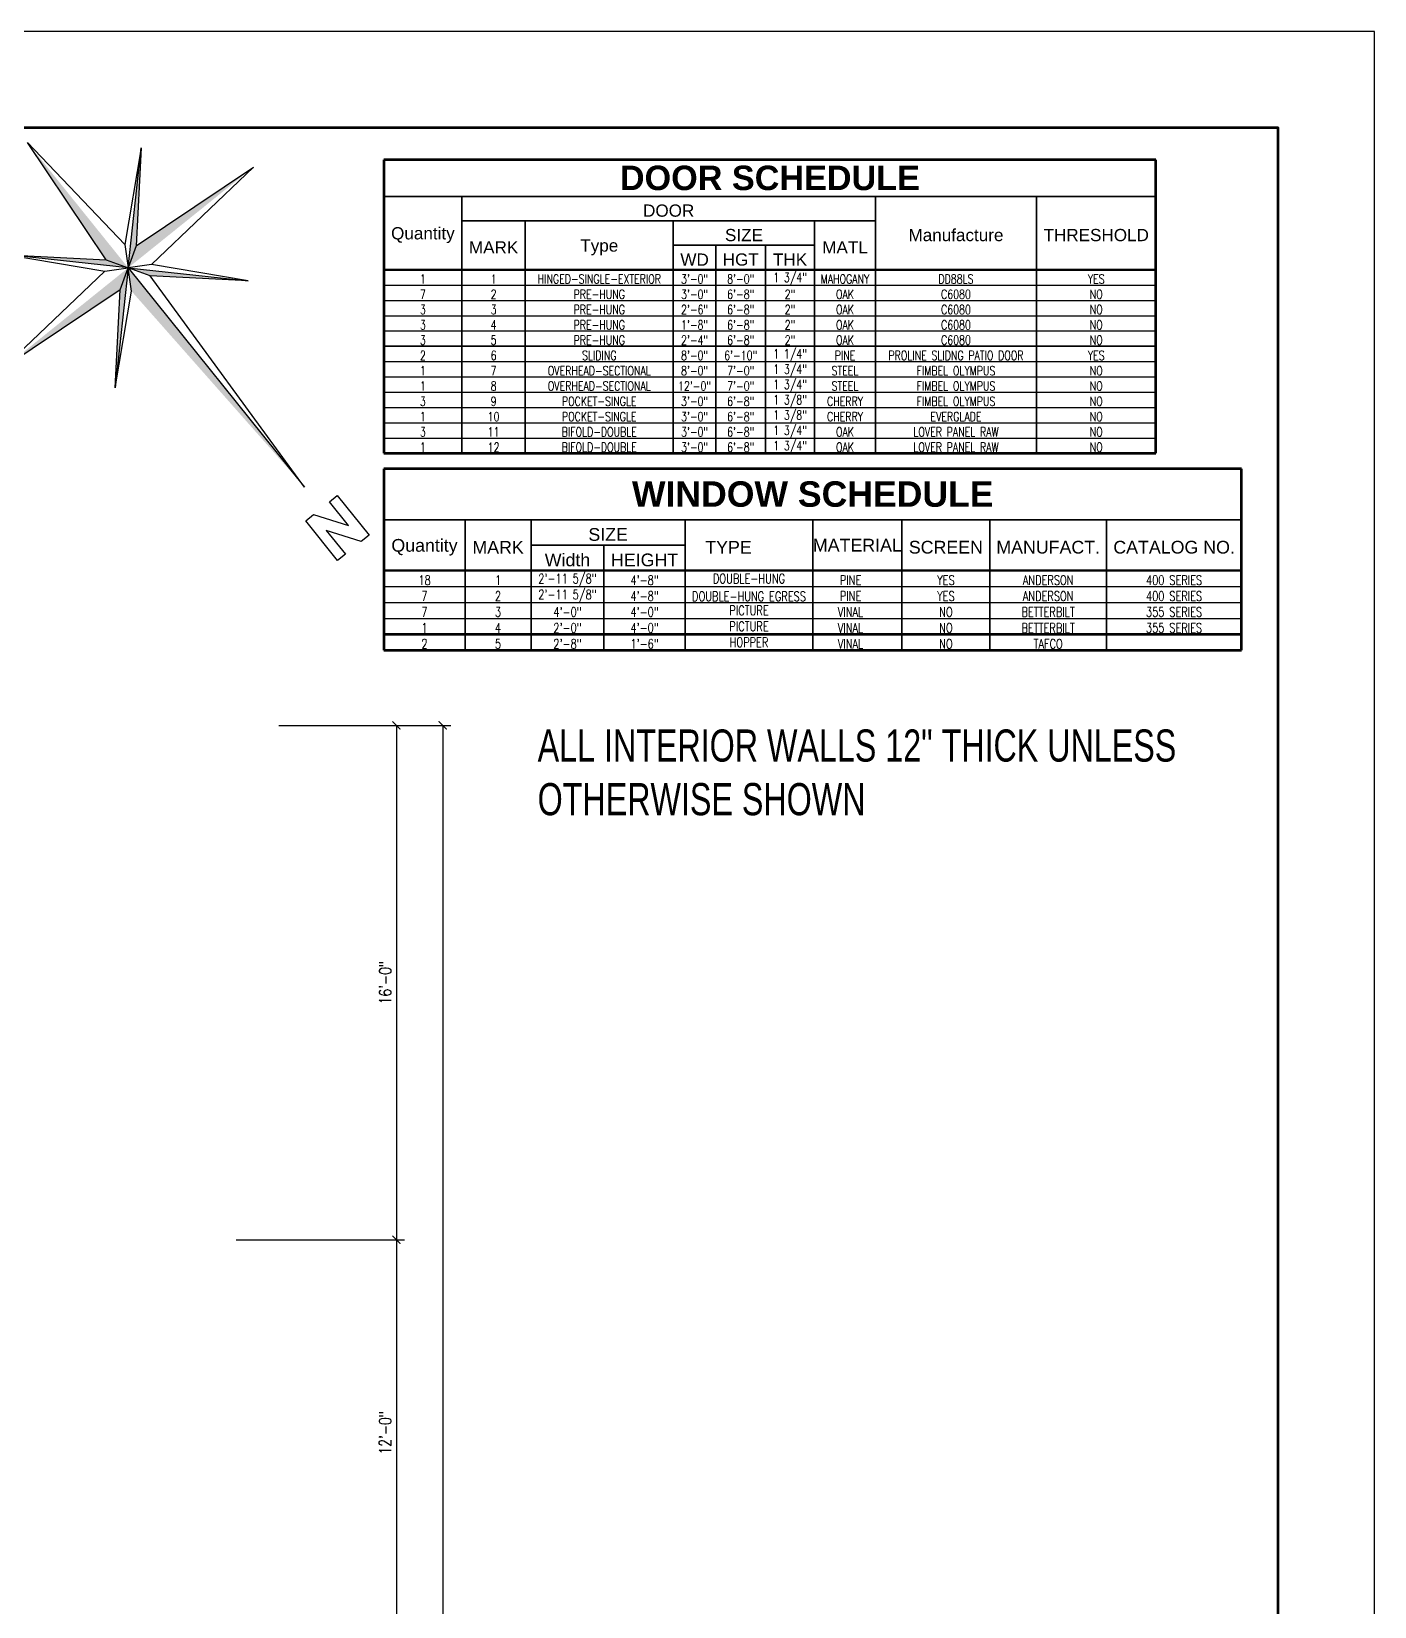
# Model space of a CAD drawing. Header units: inches. Extents: x 43 to 7578, y 1297 to 3809.
# Drawn here: x 5141 to 5642, y 3221 to 3809 of the extents above; entities that cross this region are included whole.
import ezdxf

# ---------------------------------------------------------------- set-up
doc = ezdxf.new("R2010")
doc.units = ezdxf.units.IN
doc.header["$LTSCALE"] = 0.5
doc.header["$MEASUREMENT"] = 0
doc.layers.add('A-Anno-Note', color=231, linetype='Continuous', lineweight=25)
doc.layers.add('A-Anno-Schd', color=231, linetype='Continuous', lineweight=25)
doc.styles.add('Annotative', font='romans.shx', dxfattribs={"width": 0.75})
doc.styles.add('Arch-Dim', font='romans.shx', dxfattribs={"width": 0.75})
doc.styles.add('Schedule-Data', font='romans.shx', dxfattribs={"width": 0.75})
doc.styles.add('Schedule-Header', font='ARIAL.TTF')
doc.styles.add('Schedule-Title', font='ARIALBD.TTF')
doc.dimstyles.new('Annotative', dxfattribs={"dimscale": 96, "dimtxt": 0.09375, "dimasz": 0.0625, "dimexe": 0.0625, "dimexo": 0.0625, "dimgap": 0.03125, "dimtad": 1, "dimdec": 4, "dimzin": 3, "dimdsep": 46, "dimlunit": 4, "dimtxsty": 'Arch-Dim', "dimblk": 'ARCHTICK', "dimcen": 0.09375, "dimazin": 2, "dimtfac": 0.75, "dimtdec": 4, "dimtix": 1, "dimtmove": 2, "dimatfit": 3, "dimfxl": 1, "dimtolj": 1, "dimtzin": 0, "dimarcsym": 0})

# ---------------------------------------------------------------- blocks, each defined once
blk = doc.blocks.new('_ArchTick')
at = {"color": 0, "linetype": 'ByBlock', "const_width": 0.15}
blk.add_lwpolyline([(-0.5, -0.5), (0.5, 0.5)], dxfattribs=at)
blk = doc.blocks.new('*D724')
at = {"color": 0, "lineweight": -2, "transparency": 16777216}
for p, q in [((5233.51, 3550.14), (5280.44, 3550.14)), ((5277.44, 3550.14), (5277.44, 3358.14)), ((5217.61, 3358.14), (5280.44, 3358.14))]:
    blk.add_line(p, q, dxfattribs=at)
at = {"layer": 'Defpoints', "color": 0, "transparency": 16777216}
for p in [(5230.51, 3550.14), (5214.61, 3358.14), (5277.44, 3358.14)]:
    blk.add_point(p, dxfattribs=at)
at = {"color": 0, "lineweight": -2, "transparency": 16777216, "xscale": 3, "yscale": 3, "zscale": 3}
for p, rotation in [((5277.44, 3550.14), 90), ((5277.44, 3358.14), 270)]:
    blk.add_blockref('_ArchTick', p, dxfattribs=dict(at, rotation=rotation))
at = {"color": 0, "transparency": 16777216, "insert": (5273.26, 3454.14), "char_height": 4.5, "attachment_point": 5, "rotation": 90, "style": 'Arch-Dim'}
blk.add_mtext('\\A1;16\'-0"', dxfattribs=at)
blk = doc.blocks.new('*D725')
at = {"color": 0, "lineweight": -2, "transparency": 16777216}
for p, q in [((5217.61, 3358.14), (5280.44, 3358.14)), ((5277.44, 3358.14), (5277.44, 3214.14)), ((5163.9, 3214.14), (5280.44, 3214.14))]:
    blk.add_line(p, q, dxfattribs=at)
at = {"layer": 'Defpoints', "color": 0, "transparency": 16777216}
for p in [(5214.61, 3358.14), (5160.9, 3214.14), (5277.44, 3214.14)]:
    blk.add_point(p, dxfattribs=at)
at = {"color": 0, "lineweight": -2, "transparency": 16777216, "xscale": 3, "yscale": 3, "zscale": 3}
for p, rotation in [((5277.44, 3358.14), 90), ((5277.44, 3214.14), 270)]:
    blk.add_blockref('_ArchTick', p, dxfattribs=dict(at, rotation=rotation))
at = {"color": 0, "transparency": 16777216, "insert": (5273.26, 3286.14), "char_height": 4.5, "attachment_point": 5, "rotation": 90, "style": 'Arch-Dim'}
blk.add_mtext('\\A1;12\'-0"', dxfattribs=at)
blk = doc.blocks.new('*D729')
at = {"color": 0, "lineweight": -2, "transparency": 16777216}
for p, q in [((5233.51, 3550.14), (5297.7, 3550.14)), ((5294.7, 3550.14), (5294.7, 2816.14)), ((4974.9, 2816.14), (5297.7, 2816.14))]:
    blk.add_line(p, q, dxfattribs=at)
at = {"layer": 'Defpoints', "color": 0, "transparency": 16777216}
for p in [(5230.51, 3550.14), (4971.9, 2816.14), (5294.7, 2816.14)]:
    blk.add_point(p, dxfattribs=at)
at = {"color": 0, "lineweight": -2, "transparency": 16777216, "xscale": 3, "yscale": 3, "zscale": 3}
for p, rotation in [((5294.7, 3550.14), 90), ((5294.7, 2816.14), 270)]:
    blk.add_blockref('_ArchTick', p, dxfattribs=dict(at, rotation=rotation))
at = {"color": 0, "transparency": 16777216, "insert": (5290.52, 3183.14), "char_height": 4.5, "attachment_point": 5, "rotation": 90, "style": 'Arch-Dim'}
blk.add_mtext('\\A1;61\'-2"', dxfattribs=at)
blk = doc.blocks.new('Anno_North_K_Metric')
at = {"color": 0, "linetype": 'ByBlock', "lineweight": -2}
for p, q in [((-0.5, 0.833), (0, 6.667)), ((0.5, 0.833), (0, 6.667)), ((0, 0), (-3.536, 3.536)), ((-3.536, 3.536), (-0.833, 0.5)), ((0, 0), (-3.536, 3.536)), ((-3.536, 3.536), (-0.5, 0.833)), ((0, 0), (3.536, 3.536)), ((0, 0), (3.536, 3.536)), ((3.536, 3.536), (0.5, 0.833)), ((3.536, 3.536), (0.833, 0.5)), ((-0.5, 0.833), (0, 0)), ((-0.5, 0.833), (0, 0)), ((0.5, 0.833), (0, 0)), ((12.793, 0.415), (12.793, 0.835)), ((12.793, 0.835), (14.893, 0.835)), ((14.893, 0.835), (14.893, 0.415)), ((-0.833, 0.5), (-6.667, 0)), ((-0.833, -0.5), (-6.667, 0)), ((0, 0), (-3.536, -3.536)), ((0, 0), (-3.536, -3.536)), ((-0.833, 0.5), (0, 0)), ((-0.833, -0.5), (0, 0)), ((-0.833, -0.5), (0, 0)), ((-0.5, -0.833), (0, 0)), ((0.833, 0.5), (0, 0)), ((0.833, 0.5), (0, 0)), ((0.833, 0.5), (0, 0)), ((0, 0), (11.667, 0)), ((0, 0), (3.536, -3.536)), ((0, 0), (3.536, -3.536)), ((0, 0), (0, 0)), ((0, 0), (0, 0)), ((0, 0), (0, 0)), ((0, 0), (0, 0)), ((0, 0), (0, 0)), ((0, 0), (0, 0)), ((0, 0), (0, 0)), ((0, 0), (0, 0)), ((0.5, -0.833), (0, 0)), ((0, 0), (0, 0)), ((0, 0), (0, 0)), ((0, 0), (0, 0)), ((0, 0), (0, 0)), ((0.5, -0.833), (0, 0)), ((0, 0), (0, 0)), ((0, 0), (0, 0)), ((0, 0), (0, 0)), ((0, 0), (0, 0)), ((0.833, -0.5), (0, 0)), ((11.667, 0), (0.833, 0.5)), ((14.053, 0.415), (12.793, 0.415)), ((12.793, -0.425), (14.053, 0.415)), ((14.893, 0.415), (13.633, -0.425)), ((-3.536, -3.536), (-0.833, -0.5)), ((3.536, -3.536), (0.833, -0.5)), ((12.793, -0.845), (12.793, -0.425)), ((13.633, -0.425), (14.893, -0.425)), ((14.893, -0.425), (14.893, -0.845)), ((-3.536, -3.536), (-0.5, -0.833)), ((-0.5, -0.833), (0, -6.667)), ((0.5, -0.833), (0, -6.667)), ((3.536, -3.536), (0.5, -0.833)), ((14.893, -0.845), (12.793, -0.845))]:
    blk.add_line(p, q, dxfattribs=at)
for points in [[(0, 6.667), (0, 0), (-0.5, 0.833)], [(-3.536, 3.536), (0, 0), (-0.5, 0.833)], [(3.536, 3.536), (0, 0), (0.833, 0.5)], [(-6.667, 0), (0, 0), (-0.833, -0.5)], [(-3.536, -3.536), (0, 0), (-0.833, -0.5)], [(0, 0), (11.667, 0), (0.833, -0.5)], [(0, -6.667), (0, 0), (0.5, -0.833)], [(3.536, -3.536), (0, 0), (0.5, -0.833)]]:
    blk.add_solid(points, dxfattribs=at)

msp = doc.modelspace()

# ---------------------------------------------------------------- linework, layer by layer
msp.add_lwpolyline([(3914.48196, 3809.07749), (3914.48196, 2657.07749), (5642.48196, 2657.07749), (5642.48196, 3809.07749)], close=True)
at = {"lineweight": 70}
msp.add_lwpolyline([(3950.48196, 3773.07749), (3950.48196, 2693.07749), (5606.48196, 2693.07749), (5606.48196, 3773.07749)], close=True, dxfattribs=at)
at = {"layer": 'A-Anno-Schd', "color": 234, "linetype": 'Continuous', "lineweight": 70}
for p, q in [((5272.75522, 3761.23601), (5272.75522, 3651.66575)), ((5560.89537, 3761.23601), (5272.75522, 3761.23601)), ((5560.89537, 3651.66575), (5560.89537, 3761.23601)), ((5272.75522, 3651.66575), (5560.89537, 3651.66575)), ((5272.75522, 3645.89866), (5272.75522, 3578.18451)), ((5592.88684, 3645.89866), (5272.75522, 3645.89866)), ((5592.88684, 3578.18451), (5592.88684, 3645.89866)), ((5272.75522, 3584.12435), (5592.88684, 3584.12435)), ((5272.75522, 3578.18451), (5592.88684, 3578.18451))]:
    msp.add_line(p, q, dxfattribs=at)
at = {"layer": 'A-Anno-Schd', "color": 232, "linetype": 'Continuous', "lineweight": 35}
for p, q in [((5272.75522, 3747.53972), (5560.89537, 3747.53972)), ((5301.88395, 3747.53972), (5301.88395, 3720.14716)), ((5456.21692, 3747.53972), (5456.21692, 3738.40887)), ((5516.34197, 3747.53972), (5516.34197, 3720.14716)), ((5301.88395, 3738.40887), (5325.53168, 3738.40887)), ((5325.53168, 3738.40887), (5325.53168, 3720.14716)), ((5325.53168, 3738.40887), (5380.7652, 3738.40887)), ((5380.7652, 3738.40887), (5380.7652, 3720.14716)), ((5380.7652, 3738.40887), (5433.51207, 3738.40887)), ((5433.51207, 3738.40887), (5433.51207, 3729.27802)), ((5433.51207, 3738.40887), (5456.21692, 3738.40887)), ((5456.21692, 3738.40887), (5456.21692, 3720.14716)), ((5380.7652, 3729.27802), (5396.68035, 3729.27802)), ((5396.68035, 3729.27802), (5396.68035, 3720.14716)), ((5396.68035, 3729.27802), (5415.21144, 3729.27802)), ((5415.21144, 3729.27802), (5415.21144, 3720.14716)), ((5415.21144, 3729.27802), (5433.51207, 3729.27802)), ((5433.51207, 3729.27802), (5433.51207, 3720.14716)), ((5301.88395, 3720.14716), (5301.88395, 3651.66575)), ((5325.53168, 3720.14716), (5325.53168, 3651.66575)), ((5380.7652, 3720.14716), (5380.7652, 3651.66575)), ((5396.68035, 3720.14716), (5396.68035, 3651.66575)), ((5415.21144, 3720.14716), (5415.21144, 3651.66575)), ((5433.51207, 3720.14716), (5433.51207, 3651.66575)), ((5456.21692, 3720.14716), (5456.21692, 3651.66575)), ((5516.34197, 3720.14716), (5516.34197, 3651.66575)), ((5272.75522, 3691.61324), (5560.89537, 3691.61324)), ((5272.75522, 3626.89118), (5592.88684, 3626.89118)), ((5303.07351, 3626.89118), (5303.07351, 3607.8837)), ((5327.68697, 3626.89118), (5327.68697, 3607.8837)), ((5385.23689, 3626.89118), (5385.23689, 3617.38744)), ((5432.82103, 3626.89118), (5432.82103, 3607.8837)), ((5466.13086, 3626.89118), (5466.13086, 3607.8837)), ((5498.89316, 3626.89118), (5498.89316, 3607.8837)), ((5542.48493, 3626.89118), (5542.48493, 3607.8837)), ((5327.68697, 3617.38744), (5354.88294, 3617.38744)), ((5354.88294, 3617.38744), (5354.88294, 3607.8837)), ((5354.88294, 3617.38744), (5385.23689, 3617.38744)), ((5385.23689, 3617.38744), (5385.23689, 3607.8837)), ((5303.07351, 3607.8837), (5303.07351, 3578.18451)), ((5327.68697, 3607.8837), (5327.68697, 3578.18451)), ((5354.88294, 3607.8837), (5354.88294, 3578.18451)), ((5385.23689, 3607.8837), (5385.23689, 3578.18451)), ((5432.82103, 3607.8837), (5432.82103, 3578.18451)), ((5466.13086, 3607.8837), (5466.13086, 3578.18451)), ((5498.89316, 3607.8837), (5498.89316, 3578.18451)), ((5542.48493, 3607.8837), (5542.48493, 3578.18451))]:
    msp.add_line(p, q, dxfattribs=at)
at = {"layer": 'A-Anno-Schd', "color": 233, "linetype": 'Continuous', "lineweight": 50}
for p, q in [((5272.75522, 3720.14716), (5560.89537, 3720.14716)), ((5272.75522, 3607.8837), (5592.88684, 3607.8837))]:
    msp.add_line(p, q, dxfattribs=at)
at = {"layer": 'A-Anno-Schd', "color": 231, "linetype": 'Continuous', "lineweight": 25}
for p, q in [((5272.75522, 3714.44038), (5560.89537, 3714.44038)), ((5272.75522, 3708.73359), (5560.89537, 3708.73359)), ((5272.75522, 3703.02681), (5560.89537, 3703.02681)), ((5272.75522, 3697.32003), (5560.89537, 3697.32003)), ((5272.75522, 3685.90646), (5560.89537, 3685.90646)), ((5272.75522, 3680.19967), (5560.89537, 3680.19967)), ((5272.75522, 3674.49289), (5560.89537, 3674.49289)), ((5272.75522, 3668.78611), (5560.89537, 3668.78611)), ((5272.75522, 3601.94386), (5592.88684, 3601.94386)), ((5272.75522, 3596.00402), (5592.88684, 3596.00402))]:
    msp.add_line(p, q, dxfattribs=at)
at = {"layer": 'A-Anno-Schd', "color": 232, "linetype": 'Continuous', "lineweight": 25}
msp.add_line((5272.75522, 3663.07932), (5560.89537, 3663.07932), dxfattribs=at)
at = {"layer": 'A-Anno-Schd', "color": 234, "linetype": 'Continuous', "lineweight": 25}
for p, q in [((5272.75522, 3657.37254), (5560.89537, 3657.37254)), ((5272.75522, 3590.06419), (5592.88684, 3590.06419))]:
    msp.add_line(p, q, dxfattribs=at)

# ---------------------------------------------------------------- block references
at = {"layer": 'A-Anno-Note', "color": 7, "xscale": 8.999999999999957, "yscale": 8.999999999999957, "zscale": 8.999999999999957, "rotation": 308.8202676105928}
msp.add_blockref('Anno_North_K_Metric', (5177.3321, 3720.88228), dxfattribs=at)

# ---------------------------------------------------------------- texts
at = {"insert": (5330.1473, 3548.60784), "char_height": 12, "attachment_point": 1, "style": 'Annotative'}
msp.add_mtext_dynamic_manual_height_columns('{\\fCityBlueprint|b0|i0|c2|p2;ALL INTERIOR WALLS 12" THICK UNLESS OTHERWISE SHOWN}', width=269.4165736, gutter_width=22.5, heights=[0], dxfattribs=at)
at = {"layer": 'A-Anno-Schd', "color": 233, "linetype": 'Continuous', "lineweight": 35, "attachment_point": 5, "style": 'Schedule-Title'}
for s, insert, char_height, width in [('DOOR SCHEDULE', (5416.82529, 3754.38786), 9.1308543, 283.5747199), ('WINDOW SCHEDULE', (5432.82103, 3636.39492), 9.5037407, 300.4299655)]:
    msp.add_mtext(s, dxfattribs=dict(at, insert=insert, char_height=char_height, width=width))
at = {"layer": 'A-Anno-Schd', "color": 231, "linetype": 'Continuous', "lineweight": 25, "attachment_point": 5}
for s, insert, char_height, width, style in [('DOOR', (5379.05044, 3742.21339), 4.565427, 149.7675426, 'Schedule-Header'), ('Quantity', (5287.31959, 3733.08254), 4.565427, 24.563306, 'Schedule-Header'), ('SIZE', (5407.13864, 3733.08254), 4.565427, 48.1814502, 'Schedule-Header'), ('Manufacture', (5486.27944, 3733.08254), 4.5654271, 55.5596178, 'Schedule-Header'), ('THRESHOLD', (5538.61867, 3733.08254), 4.565427, 39.9879721, 'Schedule-Header'), ('MARK', (5313.70782, 3728.51711), 4.565427, 19.082302, 'Schedule-Header'), ('Type', (5353.14844, 3728.51711), 4.565427, 50.6680887, 'Schedule-Header'), ('MATL', (5444.8645, 3728.51711), 4.565427, 18.1394203, 'Schedule-Header'), ('WD', (5388.72277, 3723.95168), 4.565427, 11.3497266, 'Schedule-Header'), ('HGT', (5405.94589, 3723.95168), 4.565427, 13.9656603, 'Schedule-Header'), ('THK', (5424.36176, 3723.95168), 4.565427, 13.735209, 'Schedule-Header'), ('1', (5287.31959, 3716.72309), 3.42407, 26.8460195, 'Schedule-Data'), ('1', (5313.70782, 3716.72309), 3.42407, 21.3650156, 'Schedule-Data'), ('HINGED-SINGLE-EXTERIOR', (5353.14844, 3716.72309), 3.4240704, 52.9508023, 'Schedule-Data'), ('3\'-0"', (5388.72277, 3716.72309), 3.42407, 13.6324402, 'Schedule-Data'), ('8\'-0"', (5405.94589, 3716.72309), 3.42407, 16.2483739, 'Schedule-Data'), ('1 3/4"', (5424.36176, 3716.72309), 3.42407, 16.0179226, 'Schedule-Data'), ('MAHOGANY', (5444.8645, 3716.72309), 3.42407, 20.4221339, 'Schedule-Data'), ('DD88LS', (5486.27944, 3716.72309), 3.42407, 57.8423313, 'Schedule-Data'), ('YES', (5538.61867, 3716.72309), 3.42407, 42.2706857, 'Schedule-Data'), ('7', (5287.31959, 3711.01631), 3.42407, 26.8460195, 'Schedule-Data'), ('2', (5313.70782, 3711.01631), 3.42407, 21.3650156, 'Schedule-Data'), ('PRE-HUNG', (5353.14844, 3711.01631), 3.42407, 52.9508023, 'Schedule-Data'), ('3\'-0"', (5388.72277, 3711.01631), 3.42407, 13.6324402, 'Schedule-Data'), ('6\'-8"', (5405.94589, 3711.01631), 3.42407, 16.2483739, 'Schedule-Data'), ('2"', (5424.36176, 3711.01631), 3.42407, 16.0179226, 'Schedule-Data'), ('OAK', (5444.8645, 3711.01631), 3.42407, 20.4221339, 'Schedule-Data'), ('C6080', (5486.27944, 3711.01631), 3.42407, 57.8423313, 'Schedule-Data'), ('NO', (5538.61867, 3711.01631), 3.42407, 42.2706857, 'Schedule-Data'), ('3', (5287.31959, 3705.30952), 3.42407, 26.8460195, 'Schedule-Data'), ('3', (5313.70782, 3705.30952), 3.42407, 21.3650156, 'Schedule-Data'), ('PRE-HUNG', (5353.14844, 3705.30952), 3.42407, 52.9508023, 'Schedule-Data'), ('2\'-6"', (5388.72277, 3705.30952), 3.42407, 13.6324402, 'Schedule-Data'), ('6\'-8"', (5405.94589, 3705.30952), 3.42407, 16.2483739, 'Schedule-Data'), ('2"', (5424.36176, 3705.30952), 3.42407, 16.0179226, 'Schedule-Data'), ('OAK', (5444.8645, 3705.30952), 3.42407, 20.4221339, 'Schedule-Data'), ('C6080', (5486.27944, 3705.30952), 3.42407, 57.8423313, 'Schedule-Data'), ('NO', (5538.61867, 3705.30952), 3.42407, 42.2706857, 'Schedule-Data'), ('3', (5287.31959, 3699.60274), 3.42407, 26.8460195, 'Schedule-Data'), ('4', (5313.70782, 3699.60274), 3.42407, 21.3650156, 'Schedule-Data'), ('PRE-HUNG', (5353.14844, 3699.60274), 3.42407, 52.9508023, 'Schedule-Data'), ('1\'-8"', (5388.72277, 3699.60274), 3.42407, 13.6324402, 'Schedule-Data'), ('6\'-8"', (5405.94589, 3699.60274), 3.42407, 16.2483739, 'Schedule-Data'), ('2"', (5424.36176, 3699.60274), 3.42407, 16.0179226, 'Schedule-Data'), ('OAK', (5444.8645, 3699.60274), 3.42407, 20.4221339, 'Schedule-Data'), ('C6080', (5486.27944, 3699.60274), 3.42407, 57.8423313, 'Schedule-Data'), ('NO', (5538.61867, 3699.60274), 3.42407, 42.2706857, 'Schedule-Data'), ('3', (5287.31959, 3693.89596), 3.42407, 26.8460195, 'Schedule-Data'), ('5', (5313.70782, 3693.89596), 3.42407, 21.3650156, 'Schedule-Data'), ('PRE-HUNG', (5353.14844, 3693.89596), 3.42407, 52.9508023, 'Schedule-Data'), ('2\'-4"', (5388.72277, 3693.89596), 3.42407, 13.6324402, 'Schedule-Data'), ('6\'-8"', (5405.94589, 3693.89596), 3.42407, 16.2483739, 'Schedule-Data'), ('2"', (5424.36176, 3693.89596), 3.42407, 16.0179226, 'Schedule-Data'), ('OAK', (5444.8645, 3693.89596), 3.42407, 20.4221339, 'Schedule-Data'), ('C6080', (5486.27944, 3693.89596), 3.42407, 57.8423313, 'Schedule-Data'), ('NO', (5538.61867, 3693.89596), 3.42407, 42.2706857, 'Schedule-Data'), ('2', (5287.31959, 3688.18917), 3.42407, 26.8460195, 'Schedule-Data'), ('6', (5313.70782, 3688.18917), 3.42407, 21.3650156, 'Schedule-Data'), ('SLIDING', (5353.14844, 3688.18917), 3.42407, 52.9508023, 'Schedule-Data'), ('8\'-0"', (5388.72277, 3688.18917), 3.42407, 13.6324402, 'Schedule-Data'), ('6\'-10"', (5405.94589, 3688.18917), 3.42407, 16.2483739, 'Schedule-Data'), ('1 1/4"', (5424.36176, 3688.18917), 3.42407, 16.0179226, 'Schedule-Data'), ('1 3/4"', (5424.36176, 3682.48239), 3.42407, 16.0179226, 'Schedule-Data'), ('PINE', (5444.8645, 3688.18917), 3.42407, 20.4221339, 'Schedule-Data'), ('PROLINE SLIDNG PATIO DOOR', (5486.27944, 3688.18917), 3.4240704, 57.8423313, 'Schedule-Data'), ('YES', (5538.61867, 3688.18917), 3.42407, 42.2706857, 'Schedule-Data'), ('1', (5287.31959, 3682.48239), 3.42407, 26.8460195, 'Schedule-Data'), ('7', (5313.70782, 3682.48239), 3.42407, 21.3650156, 'Schedule-Data'), ('OVERHEAD-SECTIONAL', (5353.14844, 3682.48239), 3.4240704, 52.9508023, 'Schedule-Data'), ('8\'-0"', (5388.72277, 3682.48239), 3.42407, 13.6324402, 'Schedule-Data'), ('7\'-0"', (5405.94589, 3682.48239), 3.42407, 16.2483739, 'Schedule-Data'), ('1 3/4"', (5424.36176, 3676.7756), 3.42407, 16.0179226, 'Schedule-Data'), ('STEEL', (5444.8645, 3682.48239), 3.42407, 20.4221339, 'Schedule-Data'), ('FIMBEL OLYMPUS', (5486.27944, 3682.48239), 3.4240704, 57.8423313, 'Schedule-Data'), ('NO', (5538.61867, 3682.48239), 3.42407, 42.2706857, 'Schedule-Data'), ('1', (5287.31959, 3676.7756), 3.42407, 26.8460195, 'Schedule-Data'), ('8', (5313.70782, 3676.7756), 3.42407, 21.3650156, 'Schedule-Data'), ('OVERHEAD-SECTIONAL', (5353.14844, 3676.7756), 3.4240704, 52.9508023, 'Schedule-Data'), ('12\'-0"', (5388.72277, 3676.7756), 3.42407, 13.6324402, 'Schedule-Data'), ('7\'-0"', (5405.94589, 3676.7756), 3.42407, 16.2483739, 'Schedule-Data'), ('1 3/8"', (5424.36176, 3671.06882), 3.42407, 16.0179226, 'Schedule-Data'), ('STEEL', (5444.8645, 3676.7756), 3.42407, 20.4221339, 'Schedule-Data'), ('FIMBEL OLYMPUS', (5486.27944, 3676.7756), 3.4240704, 57.8423313, 'Schedule-Data'), ('NO', (5538.61867, 3676.7756), 3.42407, 42.2706857, 'Schedule-Data'), ('3', (5287.31959, 3671.06882), 3.42407, 26.8460195, 'Schedule-Data'), ('9', (5313.70782, 3671.06882), 3.42407, 21.3650156, 'Schedule-Data'), ('POCKET-SINGLE', (5353.14844, 3671.06882), 3.4240704, 52.9508023, 'Schedule-Data'), ('3\'-0"', (5388.72277, 3671.06882), 3.42407, 13.6324402, 'Schedule-Data'), ('6\'-8"', (5405.94589, 3671.06882), 3.42407, 16.2483739, 'Schedule-Data'), ('1 3/8"', (5424.36176, 3665.36204), 3.42407, 16.0179226, 'Schedule-Data'), ('CHERRY', (5444.8645, 3671.06882), 3.42407, 20.4221339, 'Schedule-Data'), ('FIMBEL OLYMPUS', (5486.27944, 3671.06882), 3.4240704, 57.8423313, 'Schedule-Data'), ('NO', (5538.61867, 3671.06882), 3.42407, 42.2706857, 'Schedule-Data'), ('1', (5287.31959, 3665.36204), 3.42407, 26.8460195, 'Schedule-Data'), ('10', (5313.70782, 3665.36204), 3.42407, 21.3650156, 'Schedule-Data'), ('POCKET-SINGLE', (5353.14844, 3665.36204), 3.4240704, 52.9508023, 'Schedule-Data'), ('3\'-0"', (5388.72277, 3665.36204), 3.42407, 13.6324402, 'Schedule-Data'), ('6\'-8"', (5405.94589, 3665.36204), 3.42407, 16.2483739, 'Schedule-Data'), ('1 3/4"', (5424.36176, 3659.65525), 3.42407, 16.0179226, 'Schedule-Data'), ('CHERRY', (5444.8645, 3665.36204), 3.42407, 20.4221339, 'Schedule-Data'), ('EVERGLADE', (5486.27944, 3665.36204), 3.42407, 57.8423313, 'Schedule-Data'), ('NO', (5538.61867, 3665.36204), 3.42407, 42.2706857, 'Schedule-Data'), ('3', (5287.31959, 3659.65525), 3.42407, 26.8460195, 'Schedule-Data'), ('11', (5313.70782, 3659.65525), 3.42407, 21.3650156, 'Schedule-Data'), ('BIFOLD-DOUBLE', (5353.14844, 3659.65525), 3.4240704, 52.9508023, 'Schedule-Data'), ('3\'-0"', (5388.72277, 3659.65525), 3.42407, 13.6324402, 'Schedule-Data'), ('6\'-8"', (5405.94589, 3659.65525), 3.42407, 16.2483739, 'Schedule-Data'), ('1 3/4"', (5424.36176, 3653.94847), 3.42407, 16.0179226, 'Schedule-Data'), ('OAK', (5444.8645, 3659.65525), 3.42407, 20.4221339, 'Schedule-Data'), ('LOVER PANEL RAW', (5486.27944, 3659.65525), 3.4240704, 57.8423313, 'Schedule-Data'), ('NO', (5538.61867, 3659.65525), 3.42407, 42.2706857, 'Schedule-Data'), ('1', (5287.31959, 3653.94847), 3.42407, 26.8460195, 'Schedule-Data'), ('12', (5313.70782, 3653.94847), 3.42407, 21.3650156, 'Schedule-Data'), ('BIFOLD-DOUBLE', (5353.14844, 3653.94847), 3.4240704, 52.9508023, 'Schedule-Data'), ('3\'-0"', (5388.72277, 3653.94847), 3.42407, 13.6324402, 'Schedule-Data'), ('6\'-8"', (5405.94589, 3653.94847), 3.42407, 16.2483739, 'Schedule-Data'), ('OAK', (5444.8645, 3653.94847), 3.42407, 20.4221339, 'Schedule-Data'), ('LOVER PANEL RAW', (5486.27944, 3653.94847), 3.4240704, 57.8423313, 'Schedule-Data'), ('NO', (5538.61867, 3653.94847), 3.42407, 42.2706857, 'Schedule-Data'), ('SIZE', (5356.46193, 3621.34733), 4.75187, 52.7980516, 'Schedule-Header'), ('Quantity', (5287.91437, 3616.59546), 4.75187, 25.566424, 'Schedule-Header'), ('MARK', (5315.38024, 3616.59546), 4.75187, 19.8615864, 'Schedule-Header'), ('TYPE', (5401.38052, 3616.59546), 4.75187, 27.5353917, 'Schedule-Header'), ('MATERIAL', (5449.47595, 3617.38744), 4.75187, 33.6569208, 'Schedule-Header'), ('SCREEN', (5482.51201, 3616.59546), 4.75187, 28.0104282, 'Schedule-Header'), ('MANUFACT.', (5520.68904, 3616.59546), 4.75187, 38.8398954, 'Schedule-Header'), ('CATALOG NO.', (5567.68589, 3616.59546), 4.7518704, 45.6500452, 'Schedule-Header'), ('Width', (5341.28496, 3611.84359), 4.75187, 22.444102, 'Schedule-Header'), ('HEIGHT', (5370.05992, 3611.84359), 4.75187, 25.6020792, 'Schedule-Header'), ('18', (5287.91437, 3604.3198), 3.563903, 27.9423591, 'Schedule-Data'), ('1', (5315.38024, 3604.3198), 3.5639, 22.2375216, 'Schedule-Data'), ('2\'-11 5/8"', (5341.28496, 3604.3198), 3.563903, 24.8200372, 'Schedule-Data'), ('4\'-8"', (5370.05992, 3604.3198), 3.563903, 27.9780144, 'Schedule-Data'), ('DOUBLE-HUNG', (5409.02896, 3604.91378), 3.5639028, 29.9113269, 'Schedule-Data'), ('PINE', (5446.92647, 3604.3198), 3.563903, 36.032856, 'Schedule-Data'), ('YES', (5482.51201, 3604.3198), 3.563903, 30.3863634, 'Schedule-Data'), ('ANDERSON', (5520.68904, 3604.3198), 3.563903, 41.2158306, 'Schedule-Data'), ('400 SERIES', (5567.68589, 3604.3198), 3.563903, 48.0259804, 'Schedule-Data'), ('7', (5287.91437, 3598.37996), 3.5639, 27.9423591, 'Schedule-Data'), ('2', (5315.38024, 3598.37996), 3.5639, 22.2375216, 'Schedule-Data'), ('2\'-11 5/8"', (5341.28496, 3598.37996), 3.563903, 24.8200372, 'Schedule-Data'), ('4\'-8"', (5370.05992, 3598.37996), 3.563903, 27.9780144, 'Schedule-Data'), ('PINE', (5446.92647, 3598.37996), 3.563903, 36.032856, 'Schedule-Data'), ('YES', (5482.51201, 3598.37996), 3.563903, 30.3863634, 'Schedule-Data'), ('ANDERSON', (5520.68904, 3598.37996), 3.563903, 41.2158306, 'Schedule-Data'), ('400 SERIES', (5567.68589, 3598.37996), 3.563903, 48.0259804, 'Schedule-Data'), ('7', (5287.91437, 3592.44012), 3.5639, 27.9423591, 'Schedule-Data'), ('3', (5315.38024, 3592.44012), 3.5639, 22.2375216, 'Schedule-Data'), ('4\'-0"', (5341.28496, 3592.44012), 3.563903, 24.8200372, 'Schedule-Data'), ('4\'-0"', (5370.05992, 3592.44012), 3.563903, 27.9780144, 'Schedule-Data'), ('PICTURE', (5409.02896, 3593.03411), 3.563903, 29.9113269, 'Schedule-Data'), ('VINAL', (5446.92647, 3592.44012), 3.563903, 36.032856, 'Schedule-Data'), ('NO', (5482.51201, 3592.44012), 3.563903, 30.3863634, 'Schedule-Data'), ('BETTERBILT', (5520.68904, 3592.44012), 3.563903, 41.2158306, 'Schedule-Data'), ('355 SERIES', (5567.68589, 3592.44012), 3.563903, 48.0259804, 'Schedule-Data'), ('1', (5287.91437, 3586.50028), 3.5639, 27.9423591, 'Schedule-Data'), ('4', (5315.38024, 3586.50028), 3.5639, 22.2375216, 'Schedule-Data'), ('2\'-0"', (5341.28496, 3586.50028), 3.563903, 24.8200372, 'Schedule-Data'), ('4\'-0"', (5370.05992, 3586.50028), 3.563903, 27.9780144, 'Schedule-Data'), ('PICTURE', (5409.02896, 3587.09427), 3.563903, 29.9113269, 'Schedule-Data'), ('VINAL', (5446.92647, 3586.50028), 3.563903, 36.032856, 'Schedule-Data'), ('NO', (5482.51201, 3586.50028), 3.563903, 30.3863634, 'Schedule-Data'), ('BETTERBILT', (5520.68904, 3586.50028), 3.563903, 41.2158306, 'Schedule-Data'), ('355 SERIES', (5567.68589, 3586.50028), 3.563903, 48.0259804, 'Schedule-Data'), ('2', (5287.91437, 3580.56045), 3.5639, 27.9423591, 'Schedule-Data'), ('5', (5315.38024, 3580.56045), 3.5639, 22.2375216, 'Schedule-Data'), ('2\'-8"', (5341.28496, 3580.56045), 3.563903, 24.8200372, 'Schedule-Data'), ('1\'-6"', (5370.05992, 3580.56045), 3.563903, 27.9780144, 'Schedule-Data'), ('HOPPER', (5409.02896, 3581.15443), 3.563903, 29.9113269, 'Schedule-Data'), ('VINAL', (5446.92647, 3580.56045), 3.563903, 36.032856, 'Schedule-Data'), ('NO', (5482.51201, 3580.56045), 3.563903, 30.3863634, 'Schedule-Data'), ('TAFCO', (5520.68904, 3580.56045), 3.563903, 41.2158306, 'Schedule-Data')]:
    msp.add_mtext(s, dxfattribs=dict(at, insert=insert, char_height=char_height, width=width, style=style))
at = {"layer": 'A-Anno-Schd', "color": 231, "linetype": 'Continuous', "lineweight": 25, "insert": (5409.02896, 3598.28965), "char_height": 3.5639028, "attachment_point": 5, "style": 'Schedule-Data'}
msp.add_mtext('DOUBLE-HUNG EGRESS', dxfattribs=at)

# ---------------------------------------------------------------- dimensions: what is measured, and where the dimension line sits
for base, p1, p2, picture, middle in [((5294.69788, 2816.13698), (5230.51352, 3550.13698), (4971.89735, 2816.13698), '*D729', (5290.51931, 3183.13698)), ((5277.44042, 3358.13698), (5230.51352, 3550.13698), (5214.61041, 3358.13698), '*D724', (5273.26185, 3454.13698)), ((5277.44042, 3214.13698), (5214.61041, 3358.13698), (5160.90107, 3214.13698), '*D725', (5273.26185, 3286.13698))]:
    dim = msp.add_linear_dim(base=base, p1=p1, p2=p2, angle=90, dimstyle='Annotative')
    dim.commit()
    dim.dimension.update_dxf_attribs({"geometry": picture, "text_midpoint": middle})

doc.saveas('drawing.dxf')
